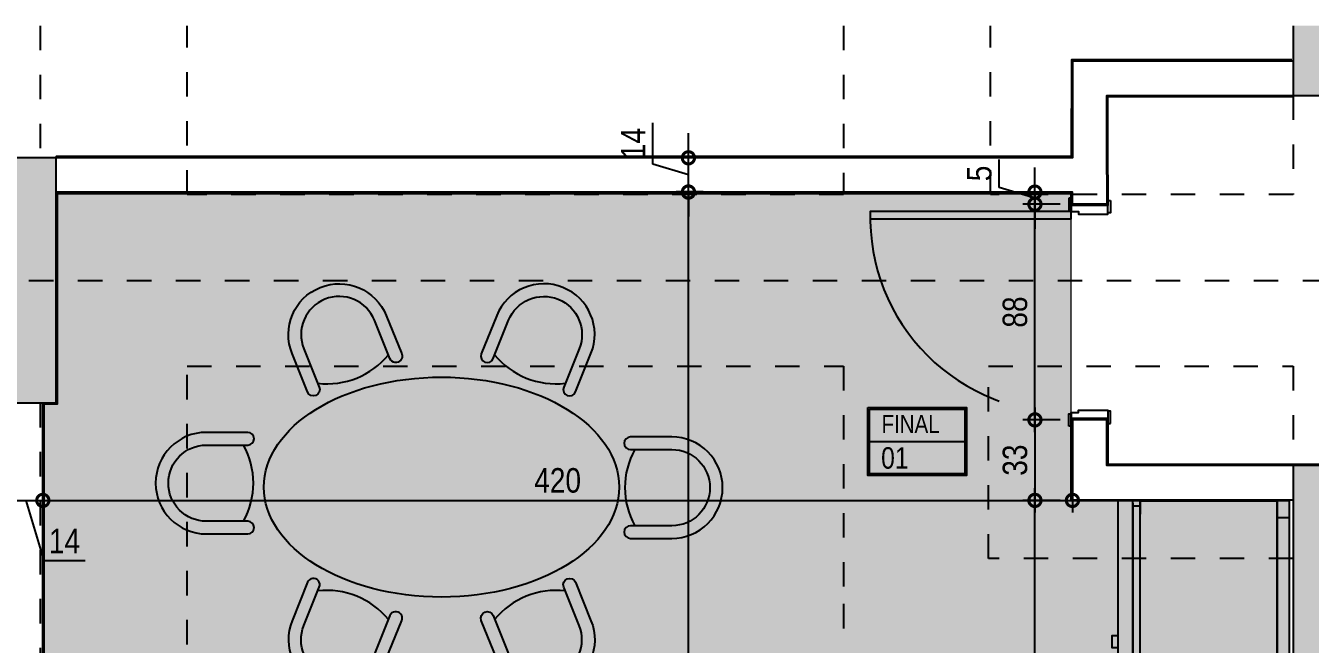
# Model space of a CAD drawing. Header units: metres. Extents: x -23 to 570, y -54 to 184.
# Drawn here: x -15.6 to -10.36, y -48.28 to -45.76 of the extents above; entities that cross this region are included whole.
import ezdxf
from ezdxf.enums import TextEntityAlignment as Align
from ezdxf.xclip import XClip

# ---------------------------------------------------------------- set-up
doc = ezdxf.new("R2010")
doc.units = ezdxf.units.M
doc.header["$XCLIPFRAME"] = 0
doc.header["$PDMODE"] = 35
for name, pattern in [('DASHEDX2', [1.5, 1, -0.5]), ('ESTILO_TQS_0004', [1.1199999999999999, 0.5, -0.2, 0.01, -0.2, 0.01, -0.2]), ('PUC$0$DASHEDX2', [1.5, 1, -0.5])]:
    doc.linetypes.add(name, pattern=pattern)
for name, color, linetype in [('1', 232, 'DASHEDX2'), ('205', 232, 'ESTILO_TQS_0004'), ('4', 2, 'Continuous'), ('ARQ-DIM', 2, 'Continuous'), ('ARQ-SIM', 1, 'Continuous'), ('PUC$0$ARQ-ALV ACAB', 4, 'Continuous'), ('PUC$0$ARQ-ALV OSSO', 5, 'Continuous'), ('PUC$0$ARQ-CAX @ 1', 1, 'Continuous'), ('PUC$0$ARQ-MOB', 7, 'Continuous'), ('PUC$0$ARQ-PRJ', 7, 'PUC$0$DASHEDX2')]:
    doc.layers.add(name, color=color, linetype=linetype)
doc.layers.add('PUC$0$ARQ-FORRO', color=9, linetype='Continuous', lineweight=5)
doc.styles.add('Adesa', font='ARIALN.TTF')
doc.dimstyles.new('ADESA 1-0050', dxfattribs={"dimtxt": 0.1, "dimasz": 0.1, "dimexe": 0.05, "dimexo": 0.05, "dimgap": 0.03, "dimtad": 1, "dimdec": 1, "dimlfac": 100, "dimzin": 12, "dimtxsty": 'Adesa', "dimblk": 'DOTSMALL', "dimcen": 1, "dimdle": 0.05, "dimclrd": 1, "dimclre": 1, "dimclrt": 256, "dimazin": 3, "dimtm": 1e-09, "dimtfac": 1, "dimtdec": 1, "dimtmove": 1, "dimatfit": 0, "dimldrblk": 'DOTSMALL', "dimfxl": 0.8, "dimtvp": 2, "dimtolj": 1, "dimtzin": 0, "dimarcsym": 0})

# ---------------------------------------------------------------- blocks, each defined once
blk = doc.blocks.new('_DotSmall')
at = {"color": 0, "linetype": 'ByBlock', "const_width": 0.5}
blk.add_lwpolyline([(-0.0625, 0, 1), (0.0625, 0, 1)], format="xyb", close=True, dxfattribs=at)
blk = doc.blocks.new('*D542')
at = {"layer": 'ARQ-DIM', "color": 1, "lineweight": -2, "transparency": 16777216}
for p, q in [((-15.67380790872475, -47.59315305172837), (-15.67380790872475, -47.74298086039648)), ((-15.53380812998796, -47.59315291259099), (-15.53380812998796, -47.74298086039648)), ((-15.67380790872475, -47.69298086039648), (-15.77380790872475, -47.69298086039648)), ((-15.67380790872475, -47.69298086039648), (-15.53380812998796, -47.69298086039648)), ((-15.67380790872475, -47.69298086039648), (-15.53380812998796, -47.69298086039648)), ((-15.60380801935636, -47.69298086039648), (-15.53012384473153, -47.93859477581258)), ((-15.53380812998796, -47.69298086039648), (-15.43380812998796, -47.69298086039648)), ((-15.53012384473153, -47.93859477581258), (-15.36064226219401, -47.93859477581258))]:
    blk.add_line(p, q, dxfattribs=at)
at = {"layer": 'Defpoints', "color": 0, "transparency": 16777216}
for p in [(-15.67380790872475, -47.54315305172837, 4.318356323904093e-06), (-15.53380812998796, -47.54315291259099, -4.318356323902826e-06), (-15.53380812998796, -47.69298086039648)]:
    blk.add_point(p, dxfattribs=at)
at = {"layer": 'ARQ-DIM', "color": 1, "lineweight": -2, "transparency": 16777216, "xscale": 0.1, "yscale": 0.1, "zscale": 0.1}
blk.add_blockref('_DotSmall', (-15.67380790872475, -47.69298086039648), dxfattribs=at)
at = {"layer": 'ARQ-DIM', "color": 1, "lineweight": -2, "transparency": 16777216, "xscale": 0.1, "yscale": 0.1, "zscale": 0.1, "rotation": 180}
blk.add_blockref('_DotSmall', (-15.53380812998796, -47.69298086039648), dxfattribs=at)
at = {"layer": 'ARQ-DIM', "transparency": 16777216, "insert": (-15.44538305346277, -47.85839013734055), "char_height": 0.1, "attachment_point": 5, "style": 'Adesa'}
blk.add_mtext('\\A1;14', dxfattribs=at)
blk = doc.blocks.new('*D552')
at = {"layer": 'ARQ-DIM', "color": 1, "lineweight": -2, "transparency": 16777216}
for p, q in [((-11.48412520901382, -50.34389830216438), (-11.48412520901382, -47.64298086039649)), ((-11.3812898032823, -47.69298086039649), (-11.53412520901382, -47.69298086039649)), ((-11.28841255935146, -50.29389830216438), (-11.53412520901382, -50.29389830216438))]:
    blk.add_line(p, q, dxfattribs=at)
at = {"layer": 'Defpoints', "color": 0, "transparency": 16777216}
for p in [(-11.48412520901382, -47.69298086039649), (-11.3312898032823, -47.69298086039649, 4.318356323904093e-06), (-11.23841255935146, -50.29389830216438, -8.590397896790466e-06)]:
    blk.add_point(p, dxfattribs=at)
at = {"layer": 'ARQ-DIM', "color": 1, "lineweight": -2, "transparency": 16777216, "xscale": 0.1, "yscale": 0.1, "zscale": 0.1}
for p, rotation in [((-11.48412520901382, -47.69298086039649), 90), ((-11.48412520901382, -50.29389830216438), 270)]:
    blk.add_blockref('_DotSmall', p, dxfattribs=dict(at, rotation=rotation))
at = {"layer": 'ARQ-DIM', "transparency": 16777216, "insert": (-11.565182507786, -48.99343958128043), "char_height": 0.1, "attachment_point": 5, "rotation": 90, "style": 'Adesa'}
blk.add_mtext('\\A1;260', dxfattribs=at)
blk = doc.blocks.new('*D555')
at = {"layer": 'ARQ-DIM', "color": 1, "lineweight": -2, "transparency": 16777216}
for p, q in [((-15.53380812998796, -47.59315291259099), (-15.53380812998796, -47.74298086039648)), ((-11.33108338464997, -47.59316575563967), (-11.33108338464997, -47.74298086039648)), ((-15.58380812998796, -47.69298086039648), (-11.28108338464997, -47.69298086039648))]:
    blk.add_line(p, q, dxfattribs=at)
at = {"layer": 'Defpoints', "color": 0, "transparency": 16777216}
for p in [(-15.53380812998796, -47.54315291259099, -4.318356323902826e-06), (-11.33108338464997, -47.54316575563967, 4.318356323904093e-06), (-11.33108338464997, -47.69298086039648)]:
    blk.add_point(p, dxfattribs=at)
at = {"layer": 'ARQ-DIM', "color": 1, "lineweight": -2, "transparency": 16777216, "xscale": 0.1, "yscale": 0.1, "zscale": 0.1, "rotation": 180}
blk.add_blockref('_DotSmall', (-15.53380812998796, -47.69298086039648), dxfattribs=at)
at = {"layer": 'ARQ-DIM', "color": 1, "lineweight": -2, "transparency": 16777216, "xscale": 0.1, "yscale": 0.1, "zscale": 0.1}
blk.add_blockref('_DotSmall', (-11.33108338464997, -47.69298086039648), dxfattribs=at)
at = {"layer": 'ARQ-DIM', "transparency": 16777216, "insert": (-13.43244575731896, -47.61192356162431), "char_height": 0.1, "attachment_point": 5, "style": 'Adesa'}
blk.add_mtext('\\A1;420', dxfattribs=at)
blk = doc.blocks.new('*D557')
at = {"layer": 'ARQ-DIM', "color": 1, "lineweight": -2, "transparency": 16777216}
for p, q in [((-12.89859064998296, -51.24074785825537), (-12.89859064998296, -46.38441968500405)), ((-12.83832468370501, -46.43441968500404), (-12.94859064998296, -46.43441968500404)), ((-12.83832468345893, -51.19074785825537), (-12.94859064998296, -51.19074785825537))]:
    blk.add_line(p, q, dxfattribs=at)
at = {"layer": 'Defpoints', "color": 0, "transparency": 16777216}
for p in [(-12.89859064998296, -46.43441968500404), (-12.78832468370501, -46.43441968500404, -4.31835632350037e-06), (-12.78832468345893, -51.19074785825537, -4.318356323902826e-06)]:
    blk.add_point(p, dxfattribs=at)
at = {"layer": 'ARQ-DIM', "color": 1, "lineweight": -2, "transparency": 16777216, "xscale": 0.1, "yscale": 0.1, "zscale": 0.1}
for p, rotation in [((-12.89859064998296, -46.43441968500404), 90), ((-12.89859064998296, -51.19074785825537), 270)]:
    blk.add_blockref('_DotSmall', p, dxfattribs=dict(at, rotation=rotation))
at = {"layer": 'ARQ-DIM', "transparency": 16777216, "insert": (-12.97964794875513, -48.8125837716297), "char_height": 0.1, "attachment_point": 5, "rotation": 90, "style": 'Adesa'}
blk.add_mtext('\\A1;476', dxfattribs=at)
blk = doc.blocks.new('*D563')
at = {"layer": 'ARQ-DIM', "color": 1, "lineweight": -2, "transparency": 16777216}
for p, q in [((-13.043795288455, -46.32144383908698), (-13.043795288455, -46.15196225654947)), ((-12.89859064998297, -46.29500523063363), (-12.89859064998297, -46.19500523063363)), ((-12.83832468370501, -46.29500523063363), (-12.94859064998297, -46.29500523063363)), ((-12.89859064998297, -46.43500523062356), (-12.89859064998297, -46.29500523063363)), ((-12.89859064998297, -46.43500523062356), (-12.89859064998297, -46.29500523063363)), ((-12.89859064998297, -46.36500523062859), (-13.043795288455, -46.32144383908698)), ((-12.83832468370501, -46.43500523062356), (-12.94859064998297, -46.43500523062356)), ((-12.89859064998297, -46.43500523062356), (-12.89859064998297, -46.53500523062356))]:
    blk.add_line(p, q, dxfattribs=at)
at = {"layer": 'Defpoints', "color": 0, "transparency": 16777216}
for p in [(-12.89859064998297, -46.29500523063363), (-12.78832468370501, -46.29500523063363), (-12.78832468370501, -46.43500523062356, -4.31835632350037e-06)]:
    blk.add_point(p, dxfattribs=at)
at = {"layer": 'ARQ-DIM', "color": 1, "lineweight": -2, "transparency": 16777216, "xscale": 0.1, "yscale": 0.1, "zscale": 0.1}
for p, rotation in [((-12.89859064998297, -46.29500523063363), 270), ((-12.89859064998297, -46.43500523062356), 90)]:
    blk.add_blockref('_DotSmall', p, dxfattribs=dict(at, rotation=rotation))
at = {"layer": 'ARQ-DIM', "transparency": 16777216, "insert": (-13.12399992692704, -46.23670304781822), "char_height": 0.1, "attachment_point": 5, "rotation": 90, "style": 'Adesa'}
blk.add_mtext('\\A1;14', dxfattribs=at)
blk = doc.blocks.new('*D592')
at = {"layer": 'ARQ-DIM', "color": 1, "lineweight": -2, "transparency": 16777216}
for p, q in [((-11.48412520901383, -47.31441969044837), (-11.48412520901383, -47.7429808603965)), ((-11.38128888358811, -47.36441969044837), (-11.53412520901383, -47.36441969044837)), ((-11.43128980328231, -47.6929808603965), (-11.53412520901383, -47.6929808603965))]:
    blk.add_line(p, q, dxfattribs=at)
at = {"layer": 'Defpoints', "color": 0, "transparency": 16777216}
for p in [(-11.3312888835881, -47.36441969044837, 4.318356323904093e-06), (-11.48412520901383, -47.6929808603965), (-11.38128980328231, -47.6929808603965)]:
    blk.add_point(p, dxfattribs=at)
at = {"layer": 'ARQ-DIM', "color": 1, "lineweight": -2, "transparency": 16777216, "xscale": 0.1, "yscale": 0.1, "zscale": 0.1}
for p, rotation in [((-11.48412520901383, -47.36441969044837), 90), ((-11.48412520901383, -47.6929808603965), 270)]:
    blk.add_blockref('_DotSmall', p, dxfattribs=dict(at, rotation=rotation))
at = {"layer": 'ARQ-DIM', "transparency": 16777216, "insert": (-11.56518250778601, -47.52870027542243), "char_height": 0.1, "attachment_point": 5, "rotation": 90, "style": 'Adesa'}
blk.add_mtext('\\A1;33', dxfattribs=at)
blk = doc.blocks.new('*D593')
at = {"layer": 'ARQ-DIM', "color": 1, "lineweight": -2, "transparency": 16777216}
for p, q in [((-11.48412520901383, -47.41441969044837), (-11.48412520901383, -46.43441968501412)), ((-11.3812888835881, -46.48441968501412), (-11.53412520901383, -46.48441968501412)), ((-11.38128888358811, -47.36441969044837), (-11.53412520901383, -47.36441969044837))]:
    blk.add_line(p, q, dxfattribs=at)
at = {"layer": 'Defpoints', "color": 0, "transparency": 16777216}
for p in [(-11.48412520901383, -46.48441968501412), (-11.3312888835881, -46.48441968501412, -4.31835632350037e-06), (-11.3312888835881, -47.36441969044837, 4.318356323904093e-06)]:
    blk.add_point(p, dxfattribs=at)
at = {"layer": 'ARQ-DIM', "color": 1, "lineweight": -2, "transparency": 16777216, "xscale": 0.1, "yscale": 0.1, "zscale": 0.1}
for p, rotation in [((-11.48412520901383, -46.48441968501412), 90), ((-11.48412520901383, -47.36441969044837), 270)]:
    blk.add_blockref('_DotSmall', p, dxfattribs=dict(at, rotation=rotation))
at = {"layer": 'ARQ-DIM', "transparency": 16777216, "insert": (-11.56518250778601, -46.92441968773124), "char_height": 0.1, "attachment_point": 5, "rotation": 90, "style": 'Adesa'}
blk.add_mtext('\\A1;88', dxfattribs=at)
blk = doc.blocks.new('*D594')
at = {"layer": 'ARQ-DIM', "color": 1, "lineweight": -2, "transparency": 16777216}
for p, q in [((-11.62997786931398, -46.41595665973384), (-11.62997786931398, -46.30159103899714)), ((-11.48412520901384, -46.43500523063364), (-11.48412520901384, -46.33500523063363)), ((-11.48412520901384, -46.45971245782388), (-11.62997786931398, -46.41595665973384)), ((-11.38128888682289, -46.43500523063364), (-11.53412520901384, -46.43500523063364)), ((-11.48412520901384, -46.43500523063364), (-11.48412520901384, -46.48441968501412)), ((-11.48412520901384, -46.43500523063364), (-11.48412520901384, -46.48441968501412)), ((-11.3812888835881, -46.48441968501412), (-11.53412520901384, -46.48441968501412)), ((-11.48412520901384, -46.48441968501412), (-11.48412520901384, -46.58441968501412))]:
    blk.add_line(p, q, dxfattribs=at)
at = {"layer": 'Defpoints', "color": 0, "transparency": 16777216}
for p in [(-11.33128888682289, -46.43500523063364, -4.31835632350037e-06), (-11.48412520901384, -46.48441968501412), (-11.3312888835881, -46.48441968501412, -4.31835632350037e-06)]:
    blk.add_point(p, dxfattribs=at)
at = {"layer": 'ARQ-DIM', "color": 1, "lineweight": -2, "transparency": 16777216, "xscale": 0.1, "yscale": 0.1, "zscale": 0.1}
for p, rotation in [((-11.48412520901384, -46.43500523063364), 270), ((-11.48412520901384, -46.48441968501412), 90)]:
    blk.add_blockref('_DotSmall', p, dxfattribs=dict(at, rotation=rotation))
at = {"layer": 'ARQ-DIM', "transparency": 16777216, "insert": (-11.71083052961412, -46.35877384936548), "char_height": 0.1, "attachment_point": 5, "rotation": 90, "style": 'Adesa'}
blk.add_mtext('\\A1;5', dxfattribs=at)
blk = doc.blocks.new('*D743')
at = {"layer": 'ARQ-DIM', "color": 1, "lineweight": -2, "transparency": 16777216}
for p, q in [((-15.83004159998796, -47.59315305172837), (-15.83004159998796, -47.74298086039648)), ((-15.67380790872475, -47.59315305172837), (-15.67380790872475, -47.74298086039648)), ((-15.83004159998796, -47.69298086039648), (-15.93004159998796, -47.69298086039648)), ((-15.67380790872475, -47.69298086039648), (-15.83004159998796, -47.69298086039648)), ((-15.67380790872475, -47.69298086039648), (-15.83004159998796, -47.69298086039648)), ((-15.75192475435636, -47.69298086039648), (-15.82599065029692, -47.87817185630371)), ((-15.67380790872475, -47.69298086039648), (-15.57380790872475, -47.69298086039648)), ((-15.82599065029692, -47.87817185630371), (-15.99567687130647, -47.87817185630371))]:
    blk.add_line(p, q, dxfattribs=at)
at = {"layer": 'Defpoints', "color": 0, "transparency": 16777216}
for p in [(-15.83004159998796, -47.54315305172837), (-15.67380790872475, -47.54315305172837, 4.318356323904093e-06), (-15.83004159998796, -47.69298086039648)]:
    blk.add_point(p, dxfattribs=at)
at = {"layer": 'ARQ-DIM', "color": 1, "lineweight": -2, "transparency": 16777216, "xscale": 0.1, "yscale": 0.1, "zscale": 0.1}
blk.add_blockref('_DotSmall', (-15.83004159998796, -47.69298086039648), dxfattribs=at)
at = {"layer": 'ARQ-DIM', "color": 1, "lineweight": -2, "transparency": 16777216, "xscale": 0.1, "yscale": 0.1, "zscale": 0.1, "rotation": 180}
blk.add_blockref('_DotSmall', (-15.67380790872475, -47.69298086039648), dxfattribs=at)
at = {"layer": 'ARQ-DIM', "transparency": 16777216, "insert": (-15.91083376080169, -47.79711455753154), "char_height": 0.1, "attachment_point": 5, "style": 'Adesa'}
blk.add_mtext('\\A1;16', dxfattribs=at)
blk = doc.blocks.new('N AP')
for points in [[(0.3098251717421572, 0.522305559704147), (0.8623520984882341, 0.522305559704147), (0.8623520984882341, 0.1419261957559001), (0.3098251717421572, 0.1419261957559001)], [(0.3198251717421481, 0.512305559704156), (0.8523520984882432, 0.512305559704156), (0.8523520984882432, 0.1519261957558911), (0.3198251717421481, 0.1519261957558911)]]:
    blk.add_lwpolyline(points, close=True)
for points in [[(0.3198251717421481, 0.3321158777300235), (0.8523520984882432, 0.3321158777300235)], [(0.3198251717421481, 0.1519261957558911), (0.8523520984882432, 0.1519261957558911)]]:
    blk.add_lwpolyline(points)
at = {"insert": (0.3864220730293954, 0.4801433299506443), "char_height": 0.1, "attachment_point": 1, "style": 'Adesa'}
blk.add_mtext_dynamic_manual_height_columns('FINAL', width=0.3500996247524721, gutter_width=50, heights=[0], dxfattribs=at)
at = {"style": 'Adesa'}
blk.add_attdef('00', text='', height=0.1, dxfattribs=at).set_placement((0.5673084881182842, 0.1710484540343935), align=Align.CENTER)
blk = doc.blocks.new('*U2417')
for points in [[(0, 0), (-1.836970198722981e-17, 0.8200000000003125), (-0.03000000000020011, 0.8200000000003125), (-0.03000000000020009, 0)], [(-0.8749999999981308, 0.01000000000070145), (-0.8249999999984037, 0.01000000000070145), (-0.8249999999984037, 2.557953848736361e-13), (-0.8749999999981308, 2.557953848736361e-13)], [(0.05500000000006366, 0.01000000000036039), (0.005000000000336513, 0.01000000000036039), (0.005000000000336513, -8.526512829121202e-14), (0.05500000000006366, -8.526512829121202e-14)], [(-0.8649999999987084, -0.1599999999774298), (-0.8149999999989812, -0.1599999999774298), (-0.8149999999989812, -0.1499999999769841), (-0.8649999999987084, -0.1499999999769841)], [(0.04499999999984539, -0.1600000000460113), (-0.004999999999881766, -0.1600000000460113), (-0.004999999999881766, -0.1500000000455941), (0.04499999999984539, -0.1500000000455941)]]:
    blk.add_lwpolyline(points, close=True)
for points in [[(-0.8599999999991677, 0), (-0.8199999999999998, 2.273736754432321e-13), (-0.8199999999999998, -0.02999999999997272), (-0.8099999999997816, -0.02999999999997272), (-0.8099999999989858, -0.1499999999630006), (-0.8450000000000908, -0.149999999963228), (-0.8449999999995224, 0)], [(0.03999999999973625, -2.273736754432321e-13), (3.410605131648481e-13, 0), (3.410605131648481e-13, -0.03000000000020009), (-0.009999999999877218, -0.03000000000020009), (-0.009999999999877218, -0.1499999999999773), (0.02500000000077307, -0.1500000000002046), (0.02499999999952252, -2.273736754432321e-13)]]:
    blk.add_lwpolyline(points)
at = {"layer": 'PUC$0$ARQ-PRJ'}
blk.add_arc((-0.02365384615401838, 0.02365384615450771), 0.7966973711411196, 88.29864539466116, 181.7013546053483, dxfattribs=at)
blk = doc.blocks.new('PUC$0$pl apto tipo 1 puc')
at = {"layer": 'PUC$0$ARQ-ALV ACAB'}
for points, elevation in [([(-25.7882848676399, 0.2900082776113591), (-25.7882848676399, -2.304959889423837), (-26.679533418088, -2.304959889423837), (-26.67953249432352, -2.640547286551475), (-26.52953249432297, -2.640547123533929), (-26.52953341808745, -2.454959889423814), (-25.77828486759064, -2.454959889423814)], 4.318356323904093e-06), ([(-31.03205172505128, -2.689961659423824), (-31.03205023336559, -1.034990847697702), (-31.81982354489725, -1.034990759796839), (-31.81982354489725, -0.8750092260491199), (-30.87204998403434, -0.8750095632821627), (-30.87205172902192, -2.699961608013979)], 4.318356323904093e-06), ([(-30.81828602189516, -3.559957657495489), (-30.81828602189516, -2.70496165942381), (-30.81828602189516, -2.69996165942381), (-30.87205172902192, -2.69996160801398)], -4.31835632350037e-06), ([(-26.52953249432369, -3.635547205043314), (-26.52953249432369, -3.5105472050427), (-26.67953249432333, -3.5105472050427), (-26.67953249432333, -3.559961659423806), (-30.81828602189516, -3.559957657495489), (-26.67953249432333, -3.559961659423806)], -4.31835632350037e-06)]:
    blk.add_lwpolyline(points, dxfattribs=dict(at, elevation=elevation))
at = {"layer": 'PUC$0$ARQ-ALV ACAB', "elevation": 4.318356323904093e-06}
blk.add_lwpolyline([(-30.81828602189516, -3.559957657495488), (-30.81828602189516, -3.559957657495488)], close=True, dxfattribs=at)
at = {"layer": 'PUC$0$ARQ-ALV ACAB'}
for points in [[(-26.52953249432369, -3.636333951119586), (-26.52948810433573, -3.954831490057442), (-25.77324081750044, -3.954831490057428)], [(-25.77824081750045, -4.104831490057434), (-26.67860614605237, -4.104831490057444), (-26.67953249432367, -3.709961659423812), (-30.8232852074884, -3.709961659423824), (-26.67953249432333, -3.709961659423812)]]:
    blk.add_lwpolyline(points, dxfattribs=at)
at = {"layer": 'PUC$0$ARQ-ALV OSSO'}
for points, elevation in [([(-31.01705173855576, -2.704961659423824), (-31.01705022888903, -1.019990848223731), (-31.81482354489725, -1.019990760322868), (-31.81482354489725, -0.880009227817475), (-30.87704998882521, -0.8800095615138069), (-30.8770517374884, -2.704961659423825)], 4.318356323904093e-06), ([(-25.7732848676399, -2.449959889423814), (-26.53453343186275, -2.449959889423814), (-26.53453249755802, -2.635547047459362), (-26.67453249108854, -2.635547199609065), (-26.67453341078274, -2.309959889423837), (-25.7732848676399, -2.309959889423837)], 4.318356323904093e-06), ([(-30.8770517374884, -2.705654802987747), (-30.8770517374884, -2.705584720005289)], -1.295506897130729e-05), ([(-26.53453249432369, -3.635547205043314), (-26.53453249432369, -3.515547205043325), (-26.67453249432333, -3.515547205043326), (-26.67453249432333, -3.564961659423806), (-30.8232852074884, -3.564961659423818)], -4.31835632350037e-06), ([(-26.53453249432369, -3.635547205043314), (-26.53453249432369, -3.515547205043325), (-26.67453249432333, -3.515547205043326), (-26.67453249432333, -3.564961659423806), (-30.8232852074884, -3.564961659423818)], -4.31835632350037e-06)]:
    blk.add_lwpolyline(points, dxfattribs=dict(at, elevation=elevation))
for points in [[(-26.53453249432369, -3.636333951119586), (-26.53448810433573, -3.959831490057442), (-25.77324081750044, -3.959831490057427)], [(-25.77324081750044, -4.099831490057435), (-26.67361700496068, -4.099831490057445), (-26.67454335323198, -3.704961659423812), (-30.82608413462683, -3.704961659423824)]]:
    blk.add_lwpolyline(points, dxfattribs=at)
at = {"layer": 'PUC$0$ARQ-CAX @ 1', "xscale": -1.000000000000016, "rotation": 90}
blk.add_blockref('*U2417', (-26.67953249432355, -3.485547205042509, -4.31835632350037e-06), dxfattribs=at)
blk = doc.blocks.new('PUC$0$GELADEIRA')
for p, q in [((-0.009807916487375223, 0.7391569013258277), (-0.6546741207783497, 0.7391569013258277)), ((-0.05502648320498338, 0.7391492746525046), (-0.009807923656921957, 0.7391569013276467)), ((-0.009807916487261537, 0.7391569013267372), (-0.05502143961894035, 0.7391492755010631)), ((-0.6999985621428777, 0.7092458692974333), (-0.699998562140604, 0.1500008279879694)), ((-0.6999985621404903, 0.7092458692974333), (1.437859395991836e-06, 0.7092458692974333)), ((-0.699998562140604, 0.1500008279870599), (-0.699998562140604, 0.7092458692974333)), ((-0.6999985621404903, 0.1500008279879694), (-0.6999985621404903, 0.7092458692974333)), ((1.437857008568244e-06, 0.7092458693010713), (-0.05502143962155515, 0.7092458692992523)), ((-0.05502143961894035, 0.7092458692983428), (1.437859509678674e-06, 0.7092458692983428)), ((1.437859395936325e-06, 0.1500008279887652), (1.437857008568244e-06, 0.7092458693010713)), ((1.437859395991836e-06, 0.7092458692974333), (1.437859395936325e-06, 0.1500008279869463)), ((1.437859509678674e-06, 0.7092458692983428), (1.437859509623163e-06, 0.1500008279878557)), ((-0.699998562140604, 0.1500008279879694), (1.437859395936325e-06, 0.1500008279887652)), ((1.437859395936325e-06, 0.1500008279869463), (-0.699998562140604, 0.1500008279870599)), ((1.437859509623163e-06, 0.1500008279878557), (-0.6999985621404903, 0.1500008279879694))]:
    blk.add_line(p, q)
blk.add_lwpolyline([(1.437859509678674e-06, 0.7391569013267372), (1.437859509678674e-06, 0.800000827989038), (-0.6999985621404903, 0.8000008279891517), (-0.6999985621404903, 0.7391569013267372)], close=True)
for points in [[(-0.5999985621404675, 0.8000008279891517), (-0.5999985621404675, 0.8240008279891526), (-0.5499985621404562, 0.8240008279891526), (-0.5499985621404562, 0.8000008279891517)], [(-0.6799985621405085, 0.7391569013267372), (-0.6799985621405085, 0.7092458692974333)], [(-0.01999856214047213, 0.7391569013267372), (-0.01999856214047213, 0.7092458692983428)], [(-0.6299985621404403, 0.1500008279879694), (-0.6299985621400992, 0.1000008279879012), (-0.06999856214099515, 0.100000827990175), (-0.06999999999999323, 0.1500000019029131)]]:
    blk.add_lwpolyline(points)
blk = doc.blocks.new('PUC$0$mobiliariop35')
for points in [[(-0.1534172595220298, 0.9402359659846696, -0.4142135623730951), (0.0019398831605031, 1.095593108667159), (0.0022428468500948, 1.095593108667159, -0.4142135623730951), (0.1575999895330824, 0.9402359659846696), (0.1575999895330824, 0.7713725669980394, 1), (0.2093857037602902, 0.7713725669980394), (0.2093857037602902, 0.9402359659846696, 0.4142135623730951), (0.0022428468500948, 1.147378822894665), (0.0019398831605031, 1.147378822894665, 0.4142135623730957), (-0.2052029737496923, 0.9402359659846696), (-0.2052029737496923, 0.7713725669980394, 1), (-0.1534172595220298, 0.7713725669980394)], [(-0.6809158028145248, 0.2737137504046103, -0.4142135623730951), (-0.7667626272182133, 0.4759561947745823), (-0.7666491350219076, 0.4762370978165933, -0.4142135623730951), (-0.5644066906525042, 0.5620839222203105), (-0.4078392734845693, 0.4988265795733044, 1), (-0.3884400034903592, 0.5468414577022429), (-0.5450074206573845, 0.6100988003492632, 0.4142135623730951), (-0.8146640131512866, 0.4956363678109598), (-0.8147775053471376, 0.4953554647689488, 0.4142135623730957), (-0.7003150728082801, 0.2256988722756716), (-0.543747655641255, 0.1624415296286514, 1), (-0.5243483856465903, 0.2104564077575901)], [(0.68091580281407, 0.2737137504046103, 0.4142135623730951), (0.7667626272182133, 0.4759561947745823), (0.7666491350219076, 0.4762370978165933, 0.4142135623730951), (0.5644066906525042, 0.5620839222203105), (0.4078392734850242, 0.4988265795733044, -1), (0.3884400034903592, 0.5468414577022429), (0.5450074206578392, 0.6100988003492632, -0.4142135623730951), (0.8146640131512866, 0.4956363678109598), (0.8147775053471376, 0.4953554647689488, -0.4142135623730957), (0.700315072808735, 0.2256988722756716), (0.543747655641255, 0.1624415296286514, -1), (0.5243483856461353, 0.2104564077575901)], [(-0.6809158028145248, -0.2737137504046245, 0.4142135623730951), (-0.7667626272182133, -0.4759561947745823), (-0.7666491350219076, -0.4762370978166075, 0.4142135623730951), (-0.5644066906525042, -0.5620839222203245), (-0.4078392734845693, -0.4988265795733044, -1), (-0.3884400034903592, -0.5468414577022572), (-0.5450074206573845, -0.6100988003492775, -0.4142135623730951), (-0.8146640131512866, -0.495636367810974), (-0.8147775053471376, -0.4953554647689629, -0.4142135623730957), (-0.7003150728082801, -0.2256988722756859), (-0.543747655641255, -0.1624415296286514, -1), (-0.5243483856465903, -0.2104564077576043)], [(0.68091580281407, -0.2737137504046245, -0.4142135623730951), (0.7667626272182133, -0.4759561947745823), (0.7666491350219076, -0.4762370978166075, -0.4142135623730951), (0.5644066906525042, -0.5620839222203245), (0.4078392734850242, -0.4988265795733044, 1), (0.3884400034903592, -0.5468414577022572), (0.5450074206578392, -0.6100988003492775, 0.4142135623730951), (0.8146640131512866, -0.495636367810974), (0.8147775053471376, -0.4953554647689629, 0.4142135623730957), (0.700315072808735, -0.2256988722756859), (0.543747655641255, -0.1624415296286514, 1), (0.5243483856461353, -0.2104564077576043)], [(0.139214481977433, -0.9597308673104123, -0.4142135623730951), (-0.0161426607050999, -1.115088009992902), (-0.0164456243951463, -1.115088009992902, -0.4142135623730951), (-0.1718027670781339, -0.9597308673104123), (-0.1718027670781339, -0.7908674683237537, 1), (-0.2235884813057964, -0.7908674683237537), (-0.2235884813057964, -0.9597308673104123, 0.4142135623730951), (-0.0164456243951463, -1.166873724220407), (-0.0161426607050999, -1.166873724220407, 0.4142135623730957), (0.1910001962046408, -0.9597308673104123), (0.1910001962046408, -0.7908674683237537, 1), (0.139214481977433, -0.7908674683237537)]]:
    blk.add_lwpolyline(points, format="xyb", close=True)
for centre, start, end in [((0.0020913650050716, 1.070385131660188), 241.1034455993127, 298.8965544006873), ((-0.7433334518327686, 0.4666535719020999), 309.1034455999254, 6.896554400206102), ((0.7433334518327686, 0.4666535719020999), 173.1034455997939, 230.8965544000745), ((-0.7433334518327686, -0.4666535719020999), 353.1034455997939, 50.89655440007458), ((0.7433334518327686, -0.4666535719021141), 129.1034455999254, 186.8965544002061), ((-0.0162941425501231, -1.08988003298593), 61.10344559931268, 118.8965544006873)]:
    blk.add_arc(centre, 0.3218109595076805, start, end)
at = {"linetype": 'Continuous'}
blk.add_ellipse((0, 0), major_axis=(0, 0.7249999991850001), ratio=0.6190476190476191, dxfattribs=at)
blk = doc.blocks.new('PUC$0$layout pcd puc 1')
at = {"layer": 'PUC$0$ARQ-MOB'}
for name, p, rotation in [('PUC$0$mobiliariop35', (7.118601831269551, 4.936132672893905), 270), ('PUC$0$GELADEIRA', (10.67995504660892, 4.880344108433704, 4.318356323501638e-06), 90)]:
    blk.add_blockref(name, p, dxfattribs=dict(at, rotation=rotation))
blk = doc.blocks.new('PUC$0$pl forro pcd 1')
at = {"layer": 'PUC$0$ARQ-FORRO'}
h = blk.add_hatch(color=256, dxfattribs=at)
h.dxf.hatch_style = 1
h.paths.add_polyline_path([(5.549889704325761, 2.684948914557204), (5.549890526639008, 1.824952916486311), (5.496123997199003, 1.824952865075687), (5.496125742186582, 8.203438710552291e-07), (2.728324617048141, -1.908221955915224e-05), (2.728324803240319, -0.9530195554710517), (5.496133868514207, -0.9530430274138837), (5.49613386851421, -2.100778719535697), (8.606141012255176, -2.100768161874583), (8.606139636610788, -0.1977916181587887), (8.756139649020415, -0.197791521092249), (8.756140274921588, -1.165016541935103), (10.57989085858102, -1.165017020549648), (10.57989085858102, 1.42995114648555), (9.688642308141628, 1.429953931799687), (9.688641133309925, 2.684952916483489)])
blk.add_lwpolyline([(5.549889704325761, 2.684948914557204), (5.549890526639008, 1.824952916486311), (5.496123997199003, 1.824952865075687), (5.496125742186582, 8.203438710552291e-07), (2.728324617048141, -1.908221955915224e-05), (2.728324803240319, -0.9530195554710517), (5.496133868514207, -0.9530430274138837), (5.49613386851421, -2.100778719535697), (8.606141012255176, -2.100768161874583), (8.606139636610788, -0.1977916181587887), (8.756139649020415, -0.197791521092249), (8.756140274921588, -1.165016541935103), (10.57989085858102, -1.165017020549648), (10.57989085858102, 1.42995114648555), (9.688642308141628, 1.429953931799687), (9.688641133309925, 2.684952916483489)], close=True, dxfattribs=at)
blk = doc.blocks.new('PUC')
at = {"layer": 'PUC$0$ARQ-ALV ACAB', "elevation": 8.63671264780692e-06}
blk.add_lwpolyline([(-10.4350412600902, -47.54500700063361), (-10.02999721, -47.54235797162448), (-10.02499721, -47.54235797162448), (-10.02499721, -47.94738690590261)], dxfattribs=at)
at = {"layer": 'PUC$0$ARQ-ALV OSSO', "xscale": -1, "rotation": 180}
blk.add_blockref('PUC$0$pl apto tipo 1 puc', (15.34324360750044, -49.99996689005743), dxfattribs=at)
at = {"layer": 'PUC$0$ARQ-FORRO'}
blk.add_blockref('PUC$0$pl forro pcd 1', (-21.02493211872048, -49.12495814711914, -4.31835632310037e-06), dxfattribs=at)
at = {"layer": 'PUC$0$ARQ-MOB'}
blk.add_blockref('PUC$0$layout pcd puc 1', (-21.02499547876065, -52.57494991197085, -4.31835632310037e-06), dxfattribs=at)
blk = doc.blocks.new('est-lo-07-6sb-r00')
at = {"layer": '4'}
h = blk.add_hatch(color=8, dxfattribs=at)
h.dxf.hatch_style = 1
h.paths.add_polyline_path([(213.004314, 592.9864600000001), (232.004314, 592.9864600000001), (232.004314, 743.9864600000001), (213.004314, 743.9864600000001)], flags=17)
h.paths.add_polyline_path([(517.0030160000001, 942.98646), (353.003016, 942.98646), (353.003016, 923.986062), (498.0030160000001, 923.986062), (498.0030160000001, 465.008359), (498.0030390000001, 465.008359), (498.0030390000001, 450.0083590000001), (498.0030390000001, 395.9864600000001), (517.0030160000001, 395.9864600000001)])
h.paths.add_polyline_path([(3672.003309, 253.001099), (3672.003309, 388.0010990000001), (3637.003309, 388.0010990000001), (3637.003309, 253.001099)])
h.paths.add_polyline_path([(3637.003309, 942.98646), (3637.003194, 872.9864600000001), (3653.003309, 872.9864600000001), (3653.003309, 599.0010990000001), (3637.003309, 599.0010990000001), (3637.003309, 539.0010990000001), (3672.003309, 539.0010990000001), (3672.003309, 942.98646)])
h.paths.add_polyline_path([(3672.003424, 102.0010990000001), (3637.003309, 102.0010990000001), (3637.003309, 42.00109900000007), (3653.003307, 42.00109900000007), (3653.003307, -229.998901), (3637.003309, -229.998901), (3637.003309, -299.9989009999999), (3672.003424, -299.9989009999999)])
h.paths.add_polyline_path([(3075.003309, -299.9998439999999), (3110.003309, -299.9998439999999), (3110.003309, -199.9998439999999), (3075.003309, -199.9998439999999)])
h.paths.add_polyline_path([(3075.003309, 270.5001770000001), (3110.003309, 270.5001770000001), (3110.003309, 370.5001770000001), (3075.003309, 370.5001770000001)])
h.paths.add_polyline_path([(520.003309, 942.98646), (520.003309, 395.9864600000001), (555.003309, 395.9864600000001), (555.003309, 451.9864600000001), (539.003309, 451.9864600000001), (539.003309, 872.9864600000001), (555.003309, 872.9864600000001), (555.003309, 942.98646)])
h.paths.add_polyline_path([(-2102.995138, 253.0001770000001), (-2102.995138, 388.0001770000001), (-2137.995138, 388.0001770000001), (-2137.995138, 253.0001770000001)])
h.paths.add_polyline_path([(-2137.995138, 101.999935), (-2137.995138, -299.9998439999999), (-2102.995138, -299.9998439999999), (-2102.995138, -229.9998439999999), (-2118.995138, -229.9998439999999), (-2118.995138, 41.99993500000005), (-2102.995138, 41.99993500000005), (-2102.995138, 101.999935)])
h.paths.add_polyline_path([(-2137.995141, 942.98646), (-2137.995141, 538.9889720000001), (-2102.995141, 538.9889720000001), (-2102.995141, 598.9889720000001), (-2118.995141, 598.9889720000001), (-2118.995141, 872.9864600000001), (-2102.995141, 872.9864600000001), (-2102.995141, 942.98646)])
h.paths.add_polyline_path([(520.003309, 245.0035260000001), (520.003309, -299.9998439999999), (555.003309, -299.9998439999999), (555.003309, -229.9998439999999), (539.003309, -229.9998439999999), (539.003309, 185.0035260000001), (555.003309, 185.0035260000001), (555.003309, 245.0035260000001)])
h.paths.add_polyline_path([(-34.995574, 942.98646), (-34.995574, 872.9864600000001), (-18.995574, 872.9864600000001), (-18.995574, 455.9864600000001), (-34.995574, 455.9864600000001), (-34.995574, 395.9864600000001), (232.004426, 395.9864600000001), (232.004426, 481.9864600000001), (213.004426, 481.9864600000001), (213.004426, 414.9864600000001), (0.004426000000002261, 414.9864600000001), (0.004426000000002261, 923.9864600000001), (213.004426, 923.9864600000001), (213.004426, 854.9864600000001), (232.004426, 854.9864600000001), (232.004426, 923.9864600000001), (252.004426, 923.9864600000001), (252.004426, 942.98646)])
h.paths.add_polyline_path([(3075.003309, 842.98646), (3110.003309, 842.98646), (3110.003309, 942.98646), (3075.003309, 942.98646)])
h.paths.add_polyline_path([(2530.003309, -299.9998439999999), (2570.003309, -299.9998439999999), (2570.003309, -199.9998439999999), (2530.003309, -199.9998439999999)])
h.paths.add_polyline_path([(2530.003309, 145.0035260000001), (2570.003309, 145.0035260000001), (2570.003309, 245.0035260000001), (2530.003309, 245.0035260000001)])
h.paths.add_polyline_path([(2530.003309, 395.9864600000001), (2570.003309, 395.9864600000001), (2570.003309, 495.9864600000001), (2530.003309, 495.9864600000001)])
h.paths.add_polyline_path([(2530.003309, 842.98646), (2570.003309, 842.98646), (2570.003309, 942.98646), (2530.003309, 942.98646)])
h.paths.add_polyline_path([(1995.003309, -299.9998439999999), (2030.003309, -299.9998439999999), (2030.003309, -199.9998439999999), (1995.003309, -199.9998439999999)])
h.paths.add_polyline_path([(1995.003309, 145.0035260000001), (2030.003309, 145.0035260000001), (2030.003309, 245.0035260000001), (1995.003309, 245.0035260000001)])
h.paths.add_polyline_path([(1995.003309, 395.9864600000001), (2030.003309, 395.9864600000001), (2030.003309, 495.9864600000001), (1995.003309, 495.9864600000001)])
h.paths.add_polyline_path([(1995.003309, 842.98646), (2030.003309, 842.98646), (2030.003309, 942.98646), (1995.003309, 942.98646)])
h.paths.add_polyline_path([(1460.003309, -299.9998439999999), (1495.003309, -299.9998439999999), (1495.003309, -199.9998439999999), (1460.003309, -199.9998439999999)])
h.paths.add_polyline_path([(1460.003309, 145.0035260000001), (1495.003309, 145.0035260000001), (1495.003309, 245.0035260000001), (1460.003309, 245.0035260000001)])
h.paths.add_polyline_path([(1460.176641, 395.9864600000001), (1495.176641, 395.9864600000001), (1495.176641, 495.9864600000001), (1460.176641, 495.9864600000001)])
h.paths.add_polyline_path([(1460.003309, 842.98646), (1495.003309, 842.98646), (1495.003309, 942.98646), (1460.003309, 942.98646)])
h.paths.add_polyline_path([(925.0033090000001, -299.9998439999999), (960.0033090000001, -299.9998439999999), (960.0033090000001, -199.9998439999999), (925.0033090000001, -199.9998439999999)])
h.paths.add_polyline_path([(925.0033090000001, 145.0035260000001), (960.0033090000001, 145.0035260000001), (960.0033090000001, 245.0035260000001), (925.0033090000001, 245.0035260000001)])
h.paths.add_polyline_path([(925.0033090000001, 395.9864600000001), (960.0033090000001, 395.9864600000001), (960.0033090000001, 495.9864600000001), (925.0033090000001, 495.9864600000001)])
h.paths.add_polyline_path([(925.0033090000001, 842.98646), (960.0033090000001, 842.98646), (960.0033090000001, 942.98646), (925.0033090000001, 942.98646)])
h.paths.add_polyline_path([(-1582.999721, -299.9998439999999), (-1547.999721, -299.9998439999999), (-1547.999721, -199.9998439999999), (-1582.999721, -199.9998439999999)])
h.paths.add_polyline_path([(-500.999721, -299.9998439999999), (-465.9997209999999, -299.9998439999999), (-465.9997209999999, -199.9998439999999), (-500.999721, -199.9998439999999)])
h.paths.add_polyline_path([(-1042.999721, -299.9998439999999), (-1002.999721, -299.9998439999999), (-1002.999721, -199.9998439999999), (-1042.999721, -199.9998439999999)])
h.paths.add_polyline_path([(-500.999721, 145.0035260000001), (-465.9997209999999, 145.0035260000001), (-465.9997209999999, 245.0035260000001), (-500.999721, 245.0035260000001)])
h.paths.add_polyline_path([(-1042.999721, 145.0035260000001), (-1002.999721, 145.0035260000001), (-1002.999721, 245.0035260000001), (-1042.999721, 245.0035260000001)])
h.paths.add_polyline_path([(-500.999721, 395.9864600000001), (-465.9997209999999, 395.9864600000001), (-465.9997209999999, 495.9864600000001), (-500.999721, 495.9864600000001)])
h.paths.add_polyline_path([(-1042.999721, 395.9864600000001), (-1002.999721, 395.9864600000001), (-1002.999721, 495.9864600000001), (-1042.999721, 495.9864600000001)])
h.paths.add_polyline_path([(-1582.999721, 270.5001770000001), (-1547.999721, 270.5001770000001), (-1547.999721, 370.5001770000001), (-1582.999721, 370.5001770000001)])
h.paths.add_polyline_path([(-500.999721, 842.98646), (-465.9997209999999, 842.98646), (-465.9997209999999, 942.98646), (-500.999721, 942.98646)])
h.paths.add_polyline_path([(-1042.999721, 842.98646), (-1002.999721, 842.98646), (-1002.999721, 942.98646), (-1042.999721, 942.98646)])
h.paths.add_polyline_path([(-1582.999721, 842.98646), (-1547.999721, 842.98646), (-1547.999721, 942.98646), (-1582.999721, 942.98646)])
h.paths.add_polyline_path([(-35, 245.0035260000001), (-35, 185.0035260000001), (-19, 185.0035260000001), (-19, -230), (-35, -230), (-35, -300), (517, -300), (517, 245), (498.0000000000001, 245), (498.0000000000001, -281), (3.552713678800501e-15, -281), (3.552713678800501e-15, -19), (255, -19), (255, 245.0035260000001), (178.5, 245.0035260000001), (178.5, 226.0035260000001), (236, 226.0035260000001), (236, 0), (3.552713678800501e-15, 0), (3.552713678800501e-15, 226.0035260000001), (57.50000000000001, 226.0035260000001), (57.50000000000001, 245.0035260000001)])
at = {"layer": '1'}
for p, q in [((-1494.496581, 355.5001770000001), (-1494.496581, 728.922812)), ((-1226.48613, 355.5001770000001), (-1494.496581, 355.5001770000001)), ((-1494.496581, -88.07392300000004), (-1494.496581, 285.5001770000001)), ((-1494.496581, 285.5001770000001), (-1226.48613, 285.5001770000001))]:
    blk.add_line(p, q, dxfattribs=at)
for points in [[(-1554.496581, 756.4232730000001), (-1554.496581, 370.5001770000001)], [(-1226.48613, 452.422179), (-1226.48613, 355.5001770000001)], [(-1166.48613, 355.5001770000001), (-1166.48613, 433.9216810000001)], [(-1042.999721, 395.9864600000001), (-1042.999721, 355.5001770000001)], [(-1042.999721, 355.5001770000001), (-1166.48613, 355.5001770000001)], [(-1226.48613, 285.5001770000001), (-1226.48613, 188.42583)], [(-1167.374736, 285.5001770000001), (-1042.999721, 285.5001770000001)], [(-1167.374736, 206.925102), (-1167.374736, 285.5001770000001)], [(-1042.999721, 285.5001770000001), (-1042.999721, 245.0035260000001)], [(-1554.496581, 270.5001770000001), (-1554.496581, -115.5753049999998)], [(-1042.999721, 206.925102), (-1167.374736, 206.925102)], [(-1226.48613, 188.42583), (-1226.48613, -84.57561499999997)]]:
    blk.add_lwpolyline(points, dxfattribs=at)
at = {"layer": '205'}
blk.add_line((-2259.087140875389, 320.423392), (3872.599049, 320.423392), dxfattribs=at)
at = {"layer": '4', "linetype": 'Continuous'}
for points in [[(-1042.999721, 395.9864600000001), (-1002.999721, 395.9864600000001), (-1002.999721, 495.9864600000001), (-1042.999721, 495.9864600000001), (-1042.999721, 395.9864600000001)], [(-1582.999721, 270.5001770000001), (-1547.999721, 270.5001770000001), (-1547.999721, 370.5001770000001), (-1582.999721, 370.5001770000001), (-1582.999721, 270.5001770000001)], [(-1042.999721, 145.0035260000001), (-1002.999721, 145.0035260000001), (-1002.999721, 245.0035260000001), (-1042.999721, 245.0035260000001), (-1042.999721, 145.0035260000001)]]:
    blk.add_lwpolyline(points, dxfattribs=at)

msp = doc.modelspace()

# ---------------------------------------------------------------- block references
msp.add_blockref('PUC', (0, 0))
at = {"linetype": 'Continuous'}
ref = msp.add_blockref('est-lo-07-6sb-r00', (0, -50), dxfattribs=dict(at, xscale=0.01, yscale=0.01, zscale=0.01))
XClip(ref).set_block_clipping_path([(-2376.938745374719, -332.406408918996), (3843.23007627645, 424.4148867242975)])
at = {"layer": 'ARQ-SIM'}
ref = msp.add_blockref('N AP', (-12.39233523553145, -47.69486747952941), dxfattribs=dict(at, xscale=0.73, yscale=0.73, zscale=0.73))
ref.add_attrib('00', '01', dxfattribs={"layer": '0', "height": 0.0876, "style": 'Adesa'}).set_placement((-12.05605534174862, -47.56350289639776), align=Align.CENTER)

# ---------------------------------------------------------------- dimensions: what is measured, and where the dimension line sits
at = {"layer": 'ARQ-DIM'}
for base, p1, p2, angle, picture, middle in [((-12.89859064998297, -46.29500523063363), (-12.788324683705, -46.43500523062355, -4.31835632350037e-06), (-12.788324683705, -46.29500523063361), 270, '*D563', (-13.12399992692704, -46.29144383908697)), ((-11.48412520901383, -46.48441968501412), (-11.3312888835881, -47.36441969044836, 4.318356323904093e-06), (-11.33128888358809, -46.4844196850141, -4.31835632350037e-06), 90, '*D593', (-11.56518250778601, -46.92441968773124))]:
    dim = msp.add_linear_dim(base=base, p1=p1, p2=p2, angle=angle, dimstyle='ADESA 1-0050', dxfattribs=at)
    dim.commit()
    dim.dimension.update_dxf_attribs({"geometry": picture, "text_midpoint": middle})
for base, p1, p2, angle, picture, middle in [((-11.48412520901384, -46.48441968501412), (-11.33128888682289, -46.43500523063362, -4.31835632350037e-06), (-11.33128888358809, -46.4844196850141, -4.31835632350037e-06), 90, '*D594', (-11.71083052961412, -46.38595665973383)), ((-12.89859064998296, -46.43441968500404), (-12.78832468345892, -51.19074785825534, -4.318356323902826e-06), (-12.788324683705, -46.43441968500403, -4.31835632350037e-06), 270, '*D557', (-12.97964794875513, -48.8125837716297)), ((-11.48412520901383, -47.6929808603965), (-11.3312888835881, -47.36441969044836, 4.318356323904093e-06), (-11.3812898032823, -47.69298086039649), 90, '*D592', (-11.56518250778601, -47.52870027542243)), ((-11.48412520901382, -47.69298086039649), (-11.23841255935146, -50.29389830216435, -8.590397896790466e-06), (-11.3312898032823, -47.69298086039647, 4.318356323904093e-06), 270, '*D552', (-11.565182507786, -48.99343958128043))]:
    dim = msp.add_linear_dim(base=base, p1=p1, p2=p2, angle=angle, dimstyle='ADESA 1-0050', override={"dimdec": 0}, dxfattribs=at)
    dim.commit()
    dim.dimension.update_dxf_attribs({"geometry": picture, "text_midpoint": middle})
dim = msp.add_linear_dim(base=(-15.83004159998796, -47.69298086039648), p1=(-15.67380790872475, -47.54315305172837, 4.318356323904093e-06), p2=(-15.83004159998796, -47.54315305172837), dimstyle='ADESA 1-0050', override={"dimdec": 0}, dxfattribs=at)
dim.commit()
dim.dimension.update_dxf_attribs({"geometry": '*D743', "text_midpoint": (-15.85599065029692, -47.87817185630371), "dimtype": 160})
dim = msp.add_linear_dim(base=(-15.53380812998796, -47.69298086039648), p1=(-15.67380790872475, -47.54315305172837, 4.318356323904093e-06), p2=(-15.53380812998796, -47.54315291259099, -4.318356323902826e-06), dimstyle='ADESA 1-0050', dxfattribs=at)
dim.commit()
dim.dimension.update_dxf_attribs({"geometry": '*D542', "text_midpoint": (-15.50012384473153, -47.85839013734055)})
dim = msp.add_linear_dim(base=(-11.33108338464997, -47.69298086039648), p1=(-15.53380812998796, -47.54315291259099, -4.318356323902826e-06), p2=(-11.33108338464997, -47.54316575563967, 4.318356323904093e-06), dimstyle='ADESA 1-0050', override={"dimdec": 0}, dxfattribs=at)
dim.commit()
dim.dimension.update_dxf_attribs({"geometry": '*D555', "text_midpoint": (-13.43244575731896, -47.61192356162431)})

doc.saveas('drawing.dxf')
